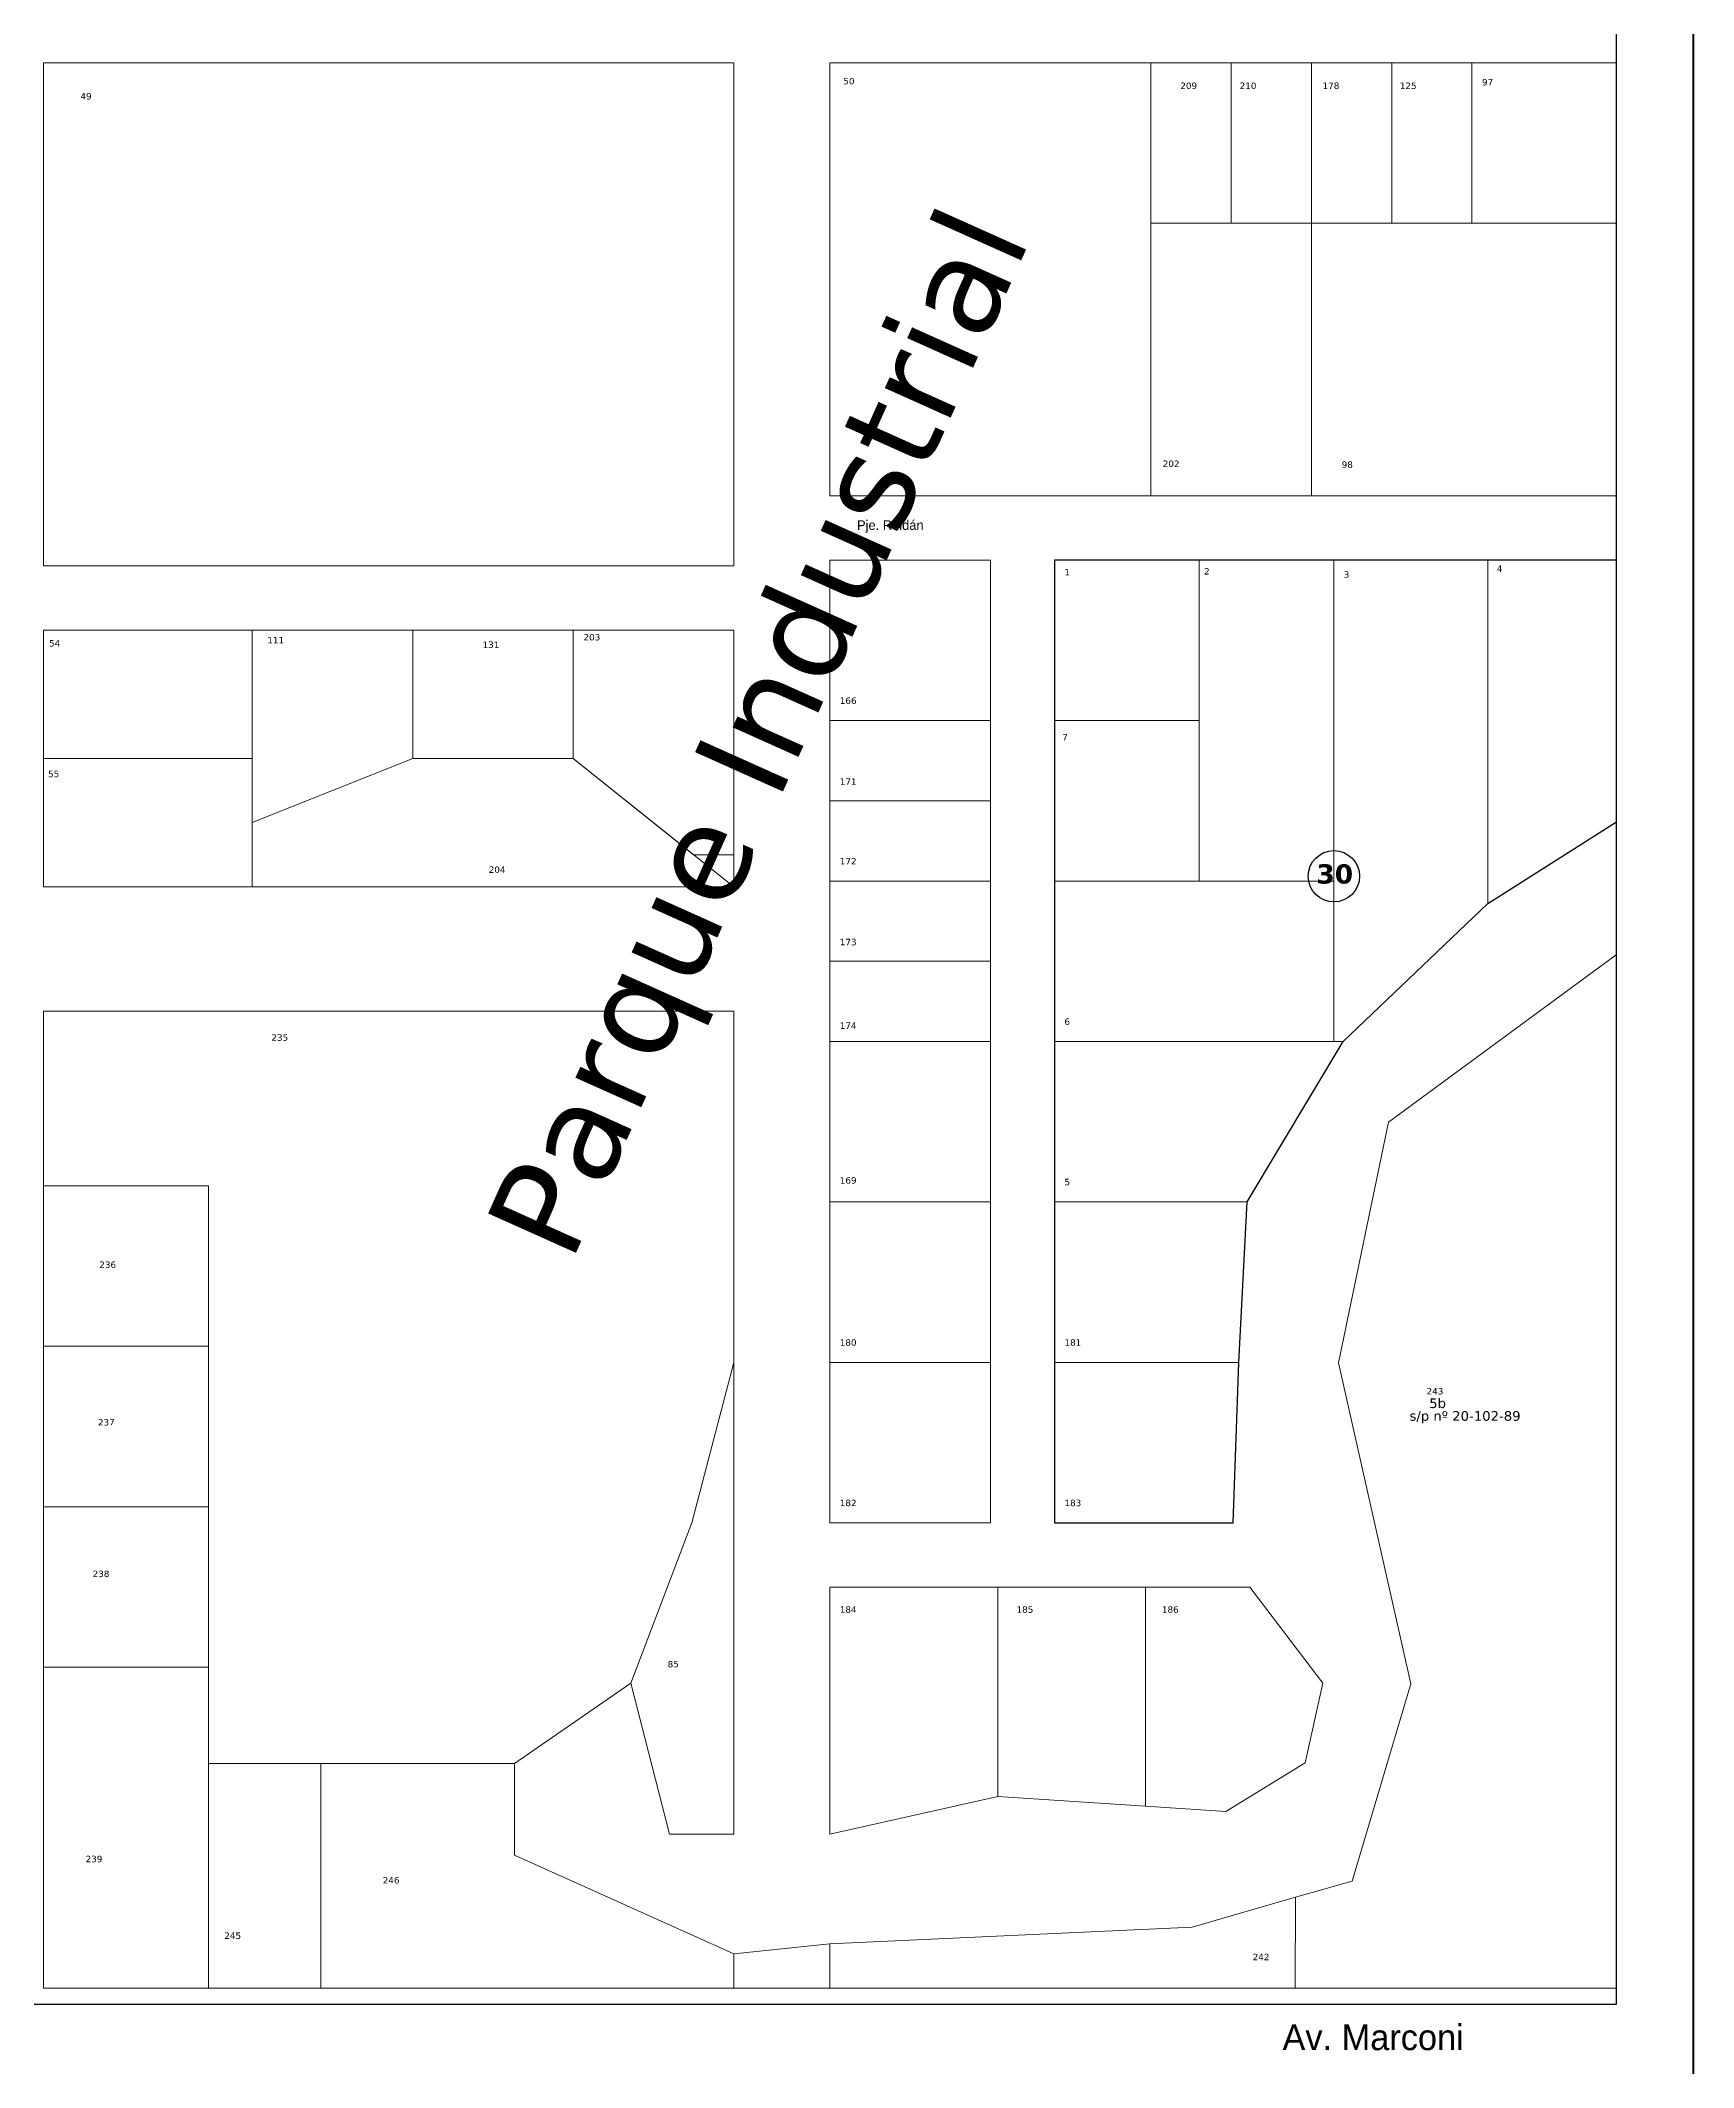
# Model space of a CAD drawing. Header units: millimetres. Extents: x 0 to 6558, y 60 to 10727.
# Drawn here: x 3689 to 4204, y 6400 to 7032 of the extents above; entities that cross this region are included whole.
import ezdxf

# ---------------------------------------------------------------- set-up
doc = ezdxf.new("R2010")
doc.units = ezdxf.units.MM
for name, color, linetype, lineweight in [('0 NOMBRE DE BARRIOS', 251, 'Continuous', 35), ('0 N° DE PARCELA', 255, 'Continuous', 25), ('0 SIG - PARCELAS', 252, 'Continuous', 18), ('nombre de parcelas', 250, 'Continuous', 18), ('RECUADRO', 7, 'Continuous', 18)]:
    doc.layers.add(name, color=color, linetype=linetype, lineweight=lineweight)
for name, color, linetype in [('0 NOMBRE DE CALLES', 255, 'Continuous'), ('0 N° DE MANZANA', 255, 'Continuous'), ('0 SIG - CHACRAS', 253, 'Continuous'), ('0 SIG - MANZANAS', 253, 'Continuous')]:
    doc.layers.add(name, color=color, linetype=linetype)
doc.styles.get("Standard").update_dxf_attribs({"font": 'arial.ttf'})
doc.styles.add('STYLE1', font='arial.ttf')

msp = doc.modelspace()

# ---------------------------------------------------------------- linework, layer by layer
at = {"layer": '0 N° DE MANZANA'}
msp.add_circle((4091.979, 6771.576), 8, dxfattribs=at)
at = {"layer": '0 SIG - CHACRAS'}
msp.add_lwpolyline([(3199.979, 6420.105), (4179.979, 6420.105), (4179.979, 7395.105), (3199.979, 7395.105)], close=True, dxfattribs=at)
at = {"layer": '0 SIG - MANZANAS'}
msp.add_lwpolyline([(4179.979, 6788.505), (4179.979, 6870.105), (4004.979, 6870.105), (4004.979, 6570.105), (4060.56, 6570.1), (4062.349, 6620.105), (4064.979, 6670.105), (4094.881, 6720.109), (4139.979, 6763.105), (4179.979, 6788.505)], dxfattribs=at)
at = {"layer": '0 SIG - PARCELAS'}
for p, q in [((4091.979, 6870.105), (4091.979, 6720.105)), ((4004.979, 6820.105), (4048.479, 6820.105)), ((3984.979, 6795.105), (3934.979, 6795.105)), ((4004.979, 6670.105), (4064.979, 6670.105)), ((3689.979, 6575.105), (3741.409, 6575.105)), ((3689.979, 6525.105), (3741.409, 6525.105)), ((3741.409, 6425.105), (3689.979, 6425.105))]:
    msp.add_line(p, q, dxfattribs=at)
for points in [[(3689.979, 7025.105), (3904.979, 7025.105), (3904.979, 6868.297), (3689.979, 6868.297)], [(3689.979, 7025.105), (3904.979, 7025.105), (3904.979, 6868.297), (3689.979, 6868.297)], [(3689.979, 7025.105), (3904.979, 7025.105), (3904.979, 6868.297), (3689.979, 6868.297)], [(3689.979, 7025.105), (3904.979, 7025.105), (3904.979, 6868.297), (3689.979, 6868.297)], [(3934.979, 7025.105), (4034.979, 7025.105), (4034.979, 6890.105), (3934.979, 6890.105)], [(3934.979, 7025.105), (4179.979, 7025.105), (4179.979, 6890.105), (3934.979, 6890.105)], [(4034.979, 7025.105), (4059.979, 7025.105), (4059.979, 6975.105), (4034.979, 6975.105)], [(4059.979, 7025.105), (4084.979, 7025.105), (4084.979, 6975.105), (4059.979, 6975.105)], [(4084.979, 7025.105), (4109.979, 7025.105), (4109.979, 6975.105), (4084.979, 6975.105)], [(4109.979, 7025.105), (4134.979, 7025.105), (4134.979, 6975.105), (4109.979, 6975.105)], [(4134.979, 7025.105), (4179.979, 7025.105), (4179.979, 6975.105), (4134.979, 6975.105)], [(4034.979, 6975.105), (4084.979, 6975.105), (4084.979, 6890.105), (4034.979, 6890.105)], [(4084.979, 6975.105), (4179.979, 6975.105), (4179.979, 6890.105), (4084.979, 6890.105)], [(3984.979, 6870.105), (3934.979, 6870.105), (3934.979, 6820.105), (3984.979, 6820.105)], [(3934.979, 6870.105), (3984.979, 6870.105), (3984.979, 6570.105), (3934.979, 6570.105)], [(3934.979, 6870.105), (3984.979, 6870.105), (3984.979, 6820.105), (3934.979, 6820.105)], [(3934.979, 6870.105), (3984.979, 6870.105), (3984.979, 6570.105), (3934.979, 6570.105)], [(4004.979, 6870.105), (4049.979, 6870.105), (4049.979, 6820.105), (4004.979, 6820.105)], [(4004.979, 6870.105), (4049.979, 6870.105), (4049.979, 6820.105), (4004.979, 6820.105)], [(4049.979, 6870.105), (4091.979, 6870.105), (4091.979, 6770.105), (4049.979, 6770.105)], [(3754.979, 6848.297), (3689.979, 6848.297), (3689.979, 6808.297), (3754.979, 6808.297)], [(3689.979, 6848.297), (3754.979, 6848.297), (3754.979, 6808.297), (3689.979, 6808.297)], [(3754.979, 6788.297), (3804.979, 6808.297), (3804.979, 6848.297), (3754.979, 6848.297)], [(3754.979, 6788.297), (3804.979, 6808.297), (3804.979, 6848.297), (3754.979, 6848.297)], [(3804.979, 6808.297), (3854.979, 6808.297), (3854.979, 6848.297), (3804.979, 6848.297)], [(3804.979, 6848.297), (3854.979, 6848.297), (3854.979, 6808.297), (3804.979, 6808.297)], [(3934.979, 6820.105), (3984.979, 6820.105), (3984.979, 6795.105), (3934.979, 6795.105)], [(3934.979, 6820.105), (3984.979, 6820.105), (3984.979, 6795.105), (3934.979, 6795.105)], [(4004.979, 6820.105), (4049.979, 6820.105), (4049.979, 6770.105), (4004.979, 6770.105)], [(3689.979, 6808.297), (3754.979, 6808.297), (3754.979, 6768.297), (3689.979, 6768.297)], [(3689.979, 6808.297), (3754.979, 6808.297), (3754.979, 6768.297), (3689.979, 6768.297)], [(3754.979, 6768.297), (3904.979, 6768.297), (3904.979, 6768.297), (3854.979, 6808.297), (3854.979, 6808.297), (3804.979, 6808.297), (3754.979, 6788.297)], [(3934.979, 6795.105), (3984.979, 6795.105), (3984.979, 6770.105), (3934.979, 6770.105)], [(3934.979, 6795.105), (3984.979, 6795.105), (3984.979, 6770.105), (3934.979, 6770.105)], [(3934.979, 6770.105), (3984.979, 6770.105), (3984.979, 6745.105), (3934.979, 6745.105)], [(3934.979, 6770.105), (3984.979, 6770.105), (3984.979, 6745.105), (3934.979, 6745.105)], [(4004.979, 6770.105), (4091.979, 6770.105), (4091.979, 6720.105), (4004.979, 6720.105)], [(4079.964, 6425.105), (4079.979, 6453.465), (4097.7, 6458.462), (4115.926, 6519.958), (4093.464, 6619.967), (4108.996, 6694.966), (4179.964, 6747.105), (4179.964, 6425.105)], [(3934.979, 6745.105), (3984.979, 6745.105), (3984.979, 6720.105), (3934.979, 6720.105)], [(3934.979, 6745.105), (3984.979, 6745.105), (3984.979, 6720.105), (3934.979, 6720.105)], [(3689.979, 6675.105), (3689.979, 6729.585), (3904.979, 6729.585), (3904.979, 6620.105), (3891.98, 6570.107), (3872.976, 6520.107), (3836.709, 6495.105), (3741.409, 6495.105), (3741.409, 6675.105)], [(3984.979, 6720.105), (3934.979, 6720.105), (3934.979, 6670.105), (3984.979, 6670.105)], [(3934.979, 6720.105), (3984.979, 6720.105), (3984.979, 6670.105), (3934.979, 6670.105)], [(4004.979, 6720.105), (4004.979, 6670.105), (4064.829, 6670.105), (4094.881, 6720.109), (4091.979, 6720.105)], [(3689.979, 6675.105), (3741.409, 6675.105), (3741.409, 6625.105), (3689.979, 6625.105)], [(3984.979, 6670.105), (3934.979, 6670.105), (3934.979, 6620.105), (3984.979, 6620.105)], [(3934.979, 6670.105), (3984.979, 6670.105), (3984.979, 6620.105), (3934.979, 6620.105)], [(3689.979, 6625.105), (3741.409, 6625.105), (3741.409, 6575.105), (3689.979, 6575.105)], [(3984.979, 6620.105), (3934.979, 6620.105), (3934.979, 6570.105), (3984.979, 6570.105)], [(3934.979, 6620.105), (3984.979, 6620.105), (3984.979, 6570.105), (3934.979, 6570.105)], [(3689.979, 6575.105), (3741.409, 6575.105), (3741.409, 6525.105), (3689.979, 6525.105)], [(3689.979, 6525.105), (3741.409, 6525.105), (3741.409, 6425.105), (3689.979, 6425.105)], [(3741.409, 6495.105), (3776.409, 6495.105), (3776.409, 6425.105), (3741.409, 6425.105)], [(3934.979, 6438.905), (3934.979, 6425.105), (4079.964, 6425.105), (4079.979, 6453.465), (4047.838, 6444.132)], [(3904.979, 6435.755), (3904.979, 6425.105), (3934.979, 6425.105), (3934.979, 6438.905)]]:
    msp.add_lwpolyline(points, close=True, dxfattribs=at)
for points in [[(4139.979, 6763.105), (4139.979, 6870.105), (4091.979, 6870.105), (4091.979, 6720.105), (4094.881, 6720.109), (4139.979, 6763.105)], [(4139.979, 6870.105), (4139.979, 6763.105), (4179.979, 6788.505), (4179.979, 6870.105), (4139.979, 6870.105)], [(3689.979, 6848.297), (3689.979, 6808.297), (3754.979, 6808.297), (3754.979, 6848.297), (3689.979, 6848.297)], [(3804.979, 6808.297), (3754.979, 6788.297), (3754.979, 6848.297), (3804.979, 6848.297), (3804.979, 6808.297)], [(3804.979, 6808.297), (3854.979, 6808.297), (3854.979, 6848.297), (3804.979, 6848.297)], [(3854.979, 6848.297), (3904.979, 6848.297), (3904.979, 6778.297), (3892.479, 6778.297), (3854.979, 6808.297), (3854.979, 6848.297)], [(3689.979, 6808.297), (3689.979, 6768.297), (3754.979, 6768.297), (3754.979, 6808.297), (3689.979, 6808.297)], [(3754.979, 6768.297), (3754.979, 6788.297), (3804.979, 6808.297), (3854.979, 6808.297), (3892.479, 6778.297), (3904.979, 6778.297), (3904.979, 6768.297), (3754.979, 6768.297)], [(4004.979, 6620.105), (4062.349, 6620.105), (4064.829, 6670.105), (4004.979, 6670.105), (4004.979, 6620.105)], [(3904.979, 6620.105), (3891.98, 6570.107), (3872.976, 6520.107), (3884.979, 6473.105), (3904.979, 6473.105), (3904.979, 6620.105)], [(4004.979, 6570.105), (4060.559, 6570.105), (4062.349, 6620.105), (4004.979, 6620.105), (4004.979, 6570.105)], [(3987.299, 6550.105), (3934.979, 6550.105), (3934.979, 6473.105), (3987.299, 6484.845), (3987.299, 6550.105)], [(4065.744, 6550.102), (3934.979, 6550.105), (3934.979, 6473.105), (3987.299, 6484.845), (4033.299, 6481.775), (4058.293, 6480.104), (4083.042, 6495.354), (4088.492, 6520.101), (4065.744, 6550.102)], [(4033.299, 6550.105), (3987.299, 6550.105), (3987.299, 6484.845), (4033.299, 6481.775), (4033.299, 6550.105)], [(4033.299, 6481.775), (4058.293, 6480.104), (4083.042, 6495.354), (4088.492, 6520.101), (4065.744, 6550.102), (4033.299, 6550.105), (4033.299, 6481.775)], [(3776.409, 6495.105), (3836.709, 6495.105), (3836.709, 6466.565), (3904.979, 6435.755), (3904.979, 6425.105), (3776.409, 6425.105), (3776.409, 6495.105)]]:
    msp.add_lwpolyline(points, dxfattribs=at)
at = {"layer": 'RECUADRO', "color": 7, "lineweight": 60}
msp.add_lwpolyline([(0, 308.868), (4204, 308.868), (4204, 10726.868), (0, 10726.868)], close=True, dxfattribs=at)

# ---------------------------------------------------------------- texts
at = {"layer": '0 NOMBRE DE BARRIOS', "insert": (3844.419, 6654.945), "char_height": 30, "width": 797.42857, "attachment_point": 4, "rotation": 65.841859}
msp.add_mtext('{\\fVerdana|b0|i0|c0|p34;Parque Industrial}', dxfattribs=at)
at = {"layer": '0 NOMBRE DE CALLES', "color": 4, "linetype": 'Continuous', "insert": (3943.416, 6880.562), "char_height": 3, "width": 783.33333, "attachment_point": 4}
msp.add_mtext('\\pt9.9999;{\\fBankGothic Lt BT|b0|i0|c0|p34;\\C256;Pje. Roldán}', dxfattribs=at)
at = {"layer": '0 NOMBRE DE CALLES', "linetype": 'Continuous', "insert": (4075.966, 6409.721), "char_height": 8, "width": 783.33333, "attachment_point": 4}
msp.add_mtext('\\pt20;{\\fBankGothic Lt BT|b0|i0|c0|p34;Av. Marconi}', dxfattribs=at)
at = {"layer": '0 N° DE MANZANA', "insert": (4086.523, 6772.259), "char_height": 6, "width": 338.88889, "attachment_point": 4}
msp.add_mtext('{\\fVerdana|b1|i0|c0|p34;30}', dxfattribs=at)
at = {"layer": '0 N° DE PARCELA', "char_height": 2, "attachment_point": 4, "style": 'STYLE1'}
for s, insert in [('\\pt8;{\\fVerdana|b0|i0|c0|p34;50}', (3939.142, 7019.342)), ('\\pt8;{\\fVerdana|b0|i0|c0|p34;209}', (4044.121, 7017.915)), ('\\pt8;{\\fVerdana|b0|i0|c0|p34;210}', (4062.61, 7017.915)), ('\\pt8;{\\fVerdana|b0|i0|c0|p34;178}', (4088.447, 7017.915)), ('\\pt8;{\\fVerdana|b0|i0|c0|p34;125}', (4112.513, 7017.915)), ('\\pt8;{\\fVerdana|b0|i0|c0|p34;97}', (4138.121, 7019.011)), ('\\pt8;{\\fVerdana|b0|i0|c0|p34;49}', (3701.468, 7014.634)), ('\\pt8;{\\fVerdana|b0|i0|c0|p34;202}', (4038.653, 6900.125)), ('\\pt8;{\\fVerdana|b0|i0|c0|p34;98}', (4094.416, 6899.857)), ('\\pt8;{\\fVerdana|b0|i0|c0|p34;1}', (4008.034, 6866.373)), ('\\pt8;{\\fVerdana|b0|i0|c0|p34;2}', (4051.534, 6866.625)), ('\\pt8;{\\fVerdana|b0|i0|c0|p34;3}', (4095.034, 6865.616)), ('\\pt8;{\\fVerdana|b0|i0|c0|p34;4}', (4142.722, 6867.449)), ('\\pt8;{\\fVerdana|b0|i0|c0|p34;203}', (3858.2, 6846.071)), ('\\pt8;{\\fVerdana|b0|i0|c0|p34;54}', (3691.667, 6844.159)), ('\\pt8;{\\fVerdana|b0|i0|c0|p34;111}', (3759.698, 6845.186)), ('\\pt8;{\\fVerdana|b0|i0|c0|p34;131}', (3826.744, 6843.726)), ('\\pt8;{\\fVerdana|b0|i0|c0|p34;166}', (3938.034, 6826.283)), ('\\pt8;{\\fVerdana|b0|i0|c0|p34;7}', (4007.344, 6814.9)), ('\\pt8;{\\fVerdana|b0|i0|c0|p34;55}', (3691.392, 6803.447)), ('\\pt8;{\\fVerdana|b0|i0|c0|p34;171}', (3938.034, 6801.086)), ('\\pt8;{\\fVerdana|b0|i0|c0|p34;204}', (3828.672, 6773.635)), ('\\pt8;{\\fVerdana|b0|i0|c0|p34;172}', (3938.034, 6776.276)), ('\\pt8;{\\fVerdana|b0|i0|c0|p34;173}', (3938.034, 6751.079)), ('\\pt8;{\\fVerdana|b0|i0|c0|p34;6}', (4008.034, 6726.283)), ('\\pt40;{\\fVerdana|b0|i0|c0|p34;235}', (3760.943, 6721.313)), ('\\pt8;{\\fVerdana|b0|i0|c0|p34;174}', (3938.034, 6725.042)), ('\\pt8;{\\fVerdana|b0|i0|c0|p34;169}', (3938.034, 6676.796)), ('\\pt8;{\\fVerdana|b0|i0|c0|p34;5}', (4008.034, 6676.283)), ('\\pt40;{\\fVerdana|b0|i0|c0|p34;236}', (3707.323, 6650.526)), ('\\pt8;{\\fVerdana|b0|i0|c0|p34;180}', (3938.034, 6626.283)), ('\\pt8;{\\fVerdana|b0|i0|c0|p34;181}', (4008.034, 6626.283)), ('\\pt40;{\\fVerdana|b0|i0|c0|p34;  243}', (4119.097, 6611.096)), ('\\pt40;{\\fVerdana|b0|i0|c0|p34;237}', (3706.913, 6601.419)), ('\\pt8;{\\fVerdana|b0|i0|c0|p34;182}', (3938.034, 6576.283)), ('\\pt8;{\\fVerdana|b0|i0|c0|p34;183}', (4008.034, 6576.283)), ('\\pt40;{\\fVerdana|b0|i0|c0|p34;238}', (3705.255, 6554.181)), ('\\pt8;{\\fVerdana|b0|i0|c0|p34;184}', (3938.034, 6543.06)), ('\\pt8;{\\fVerdana|b0|i0|c0|p34;185}', (3993.109, 6543.06)), ('\\pt8;{\\fVerdana|b0|i0|c0|p34;186}', (4038.392, 6543.06)), ('\\pt8;{\\fVerdana|b0|i0|c0|p34;85}', (3884.409, 6526.047)), ('\\pt40;{\\fVerdana|b0|i0|c0|p34;239}', (3703.067, 6465.331)), ('\\pt40;{\\fVerdana|b0|i0|c0|p34;246}', (3795.631, 6458.696)), ('\\pt40;{\\fVerdana|b0|i0|c0|p34;245}', (3746.278, 6441.438)), ('\\pt40;{\\fVerdana|b0|i0|c0|p34;  242}', (4064.915, 6434.811))]:
    msp.add_mtext(s, dxfattribs=dict(at, insert=insert))
at = {"layer": 'nombre de parcelas', "color": 7, "char_height": 3, "attachment_point": 4, "style": 'STYLE1'}
for s, insert in [('\\pt8;{\\fVerdana|b0|i0|c0|p34;5b}', (4121.677, 6607.346)), ('\\pt4;{\\fVerdana|b0|i0|c0|p34;s/p nº 20-102-89}', (4115.535, 6602.986))]:
    msp.add_mtext(s, dxfattribs=dict(at, insert=insert))

doc.saveas('drawing.dxf')
